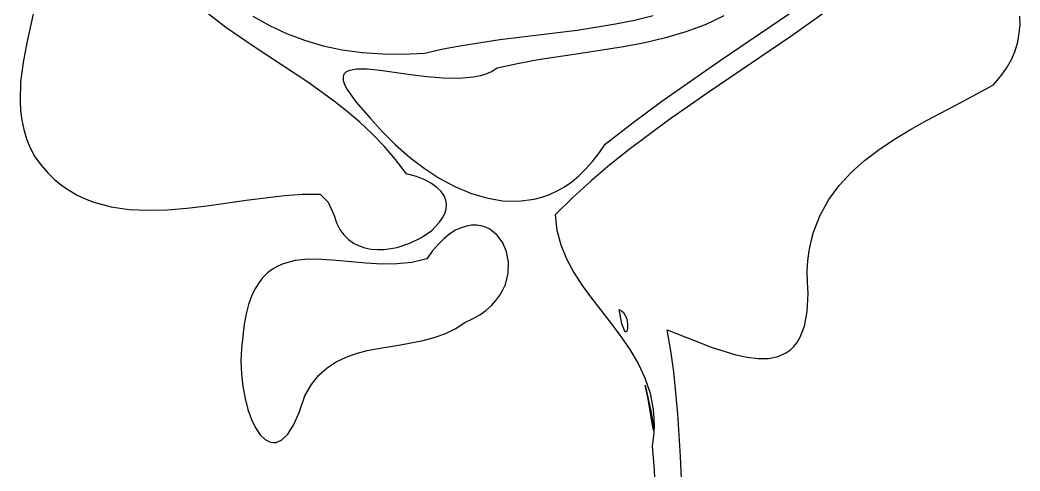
# Model space of a CAD drawing. Extents: x 0 to 706, y 0 to 706.
# Drawn here: x 226 to 452.5, y 404.3 to 506.4 of the extents above; entities that cross this region are included whole.
import ezdxf

# ---------------------------------------------------------------- set-up
doc = ezdxf.new("R2010")
doc.units = 0

msp = doc.modelspace()

# ---------------------------------------------------------------- linework, layer by layer
at = {"layer": 'OBJECTS'}
for p, q in [((397.962605, 506.259314), (411.256359, 515.413779)), ((229.519559, 510.144522), (227.527263, 501.224031)), ((272.608934, 504.695834), (266.545571, 509.382647)), ((365.144713, 506.350599), (369.374087, 507.381938)), ((409.717808, 509.125679), (400.592623, 502.650626)), ((278.755857, 507.251721), (282.467908, 505.118661)), ((282.467908, 505.118661), (286.357927, 503.293698)), ((352.184477, 504.097681), (360.862514, 505.479811)), ((360.862514, 505.479811), (365.144713, 506.350599)), ((381.196154, 505.307268), (376.783757, 503.669659)), ((385.406101, 507.294107), (381.196154, 505.307268)), ((384.578465, 497.22298), (397.962605, 506.259314)), ((452.315836, 503.361937), (452.469297, 505.318181)), ((452.469297, 505.318181), (452.41802, 507.246749)), ((278.792757, 500.421638), (272.608934, 504.695834)), ((286.357927, 503.293698), (290.414368, 501.773677)), ((334.68773, 501.91575), (352.184477, 504.097681)), ((376.783757, 503.669659), (372.206064, 502.32566)), ((451.946553, 501.389286), (452.315836, 503.361937)), ((227.527263, 501.224031), (226.689326, 496.768364)), ((290.414368, 501.773677), (294.625684, 500.555447)), ((294.625684, 500.555447), (298.98033, 499.635856)), ((321.795192, 499.826453), (326.048378, 500.627118)), ((326.048378, 500.627118), (334.68773, 501.91575)), ((367.50023, 501.21965), (362.703406, 500.29601)), ((372.206064, 502.32566), (367.50023, 501.21965)), ((400.592623, 502.650626), (382.043459, 490.078879)), ((451.350367, 499.411501), (451.946553, 501.389286)), ((291.172699, 492.263042), (278.792757, 500.421638)), ((298.98033, 499.635856), (303.466759, 499.01175)), ((303.466759, 499.01175), (308.073424, 498.679977)), ((308.073424, 498.679977), (312.78878, 498.637385)), ((312.78878, 498.637385), (317.601279, 498.880821)), ((317.601279, 498.880821), (321.795192, 499.826453)), ((352.985409, 498.773353), (343.349302, 497.312725)), ((362.703406, 500.29601), (352.985409, 498.773353)), ((450.516196, 497.439852), (451.350367, 499.411501)), ((226.689326, 496.768364), (226.133273, 492.344107)), ((338.654841, 496.46662), (334.092314, 495.469161)), ((343.349302, 497.312725), (338.654841, 496.46662)), ((371.339437, 487.987482), (384.578465, 497.22298)), ((449.432957, 495.485611), (450.516196, 497.439852)), ((299.338651, 494.085539), (299.145933, 493.472816)), ((299.753726, 494.555336), (299.338651, 494.085539)), ((300.375254, 494.895058), (299.753726, 494.555336)), ((302.174057, 495.235676), (300.375254, 494.895058)), ((304.607828, 495.210198), (302.174057, 495.235676)), ((307.549338, 494.921426), (304.607828, 495.210198)), ((314.446648, 493.96522), (307.549338, 494.921426)), ((318.147989, 493.503392), (314.446648, 493.96522)), ((330.258402, 493.726532), (328.735981, 493.416657)), ((331.669201, 494.16334), (330.258402, 493.726532)), ((332.952473, 494.739933), (331.669201, 494.16334)), ((334.092314, 495.469161), (332.952473, 494.739933)), ((448.089569, 493.560048), (449.432957, 495.485611)), ((226.133273, 492.344107), (225.991409, 487.972526)), ((297.194273, 487.954615), (291.172699, 492.263042)), ((299.145933, 493.472816), (299.191477, 492.704316)), ((299.191477, 492.704316), (299.491185, 491.767189)), ((299.491185, 491.767189), (300.060963, 490.648585)), ((321.848144, 493.189487), (318.147989, 493.503392)), ((325.419885, 493.126307), (321.848144, 493.189487)), ((328.735981, 493.416657), (325.419885, 493.126307)), ((439.059809, 487.666769), (446.474949, 491.674434)), ((446.474949, 491.674434), (448.089569, 493.560048)), ((300.060963, 490.648585), (302.07434, 487.815542)), ((382.043459, 490.078879), (372.865977, 483.685898)), ((225.991409, 487.972526), (226.117144, 485.813137)), ((300.124781, 485.650364), (297.194273, 487.954615)), ((302.07434, 487.815542), (305.358839, 484.102384)), ((364.847934, 483.195893), (371.339437, 487.987482)), ((431.452907, 483.656045), (439.059809, 487.666769)), ((226.117144, 485.813137), (226.396042, 483.674892)), ((302.987222, 483.210751), (300.124781, 485.650364)), ((226.396042, 483.674892), (226.844641, 481.56045)), ((305.77069, 480.609276), (302.987222, 483.210751)), ((305.358839, 484.102384), (308.105509, 481.01586)), ((358.48102, 478.235528), (364.847934, 483.195893)), ((372.865977, 483.685898), (363.917561, 477.023989)), ((427.704216, 481.565292), (431.452907, 483.656045)), ((226.844641, 481.56045), (227.479479, 479.47247)), ((308.464274, 477.819437), (305.77069, 480.609276)), ((308.105509, 481.01586), (311.064715, 478.07485)), ((424.05959, 479.372681), (427.704216, 481.565292)), ((227.479479, 479.47247), (228.317095, 477.413611)), ((311.064715, 478.07485), (314.207299, 475.325882)), ((357.070779, 476.142176), (358.48102, 478.235528)), ((420.569697, 477.044516), (424.05959, 479.372681)), ((228.317095, 477.413611), (229.374027, 475.38653)), ((311.057066, 474.814731), (308.464274, 477.819437)), ((355.607971, 474.253867), (357.070779, 476.142176)), ((363.917561, 477.023989), (359.567768, 473.545891)), ((417.285207, 474.5471), (420.569697, 477.044516)), ((229.374027, 475.38653), (230.774559, 473.482452)), ((230.774559, 473.482452), (232.25879, 471.774806)), ((313.538157, 471.568658), (311.057066, 474.814731)), ((314.207299, 475.325882), (317.504101, 472.815483)), ((354.096243, 472.564786), (355.607971, 474.253867)), ((359.567768, 473.545891), (355.321459, 469.945007)), ((414.256786, 471.846734), (417.285207, 474.5471)), ((232.25879, 471.774806), (233.822335, 470.254532)), ((315.768644, 470.907984), (313.538157, 471.568658)), ((317.504101, 472.815483), (320.925963, 470.590184)), ((352.539237, 471.069117), (354.096243, 472.564786)), ((411.535104, 468.909721), (414.256786, 471.846734)), ((233.822335, 470.254532), (235.460811, 468.912568)), ((235.460811, 468.912568), (237.169836, 467.739856)), ((317.649548, 470.166297), (315.768644, 470.907984)), ((319.198128, 469.354056), (317.649548, 470.166297)), ((320.431642, 468.481722), (319.198128, 469.354056)), ((320.925963, 470.590184), (324.443726, 468.696512)), ((349.303976, 468.63475), (350.9406, 469.761044)), ((350.9406, 469.761044), (352.539237, 471.069117)), ((355.321459, 469.945007), (351.194041, 466.20282)), ((409.170829, 465.702364), (411.535104, 468.909721)), ((237.169836, 467.739856), (238.945025, 466.727334)), ((238.945025, 466.727334), (240.781996, 465.865942)), ((277.215494, 465.565595), (285.866814, 466.641695)), ((285.866814, 466.641695), (290.002084, 466.92679)), ((290.002084, 466.92679), (293.963672, 466.946602)), ((293.963672, 466.946602), (295.808186, 465.15587)), ((321.367347, 467.559753), (320.431642, 468.481722)), ((322.022502, 466.598609), (321.367347, 467.559753)), ((322.414363, 465.60875), (322.022502, 466.598609)), ((324.443726, 468.696512), (328.028232, 467.180995)), ((328.028232, 467.180995), (331.650322, 466.090162)), ((344.202632, 466.288386), (345.931347, 466.904237)), ((345.931347, 466.904237), (347.63301, 467.68442)), ((347.63301, 467.68442), (349.303976, 468.63475)), ((240.781996, 465.865942), (242.676364, 465.146619)), ((242.676364, 465.146619), (246.619761, 464.09794)), ((263.812576, 463.773919), (268.29025, 464.29817)), ((268.29025, 464.29817), (277.215494, 465.565595)), ((295.808186, 465.15587), (297.119698, 462.124048)), ((322.560189, 464.600635), (322.414363, 465.60875)), ((322.477238, 463.584724), (322.560189, 464.600635)), ((331.650322, 466.090162), (335.280837, 465.470541)), ((335.280837, 465.470541), (338.890619, 465.368661)), ((338.890619, 465.368661), (342.450509, 465.831051)), ((342.450509, 465.831051), (344.202632, 466.288386)), ((351.194041, 466.20282), (347.20092, 462.300811)), ((407.21463, 462.190965), (409.170829, 465.702364)), ((246.619761, 464.09794), (250.740147, 463.508814)), ((250.740147, 463.508814), (255.002457, 463.306758)), ((255.002457, 463.306758), (259.371622, 463.419287)), ((259.371622, 463.419287), (263.812576, 463.773919)), ((297.119698, 462.124048), (297.70138, 460.43243)), ((321.694033, 461.571353), (322.182766, 462.571477)), ((322.182766, 462.571477), (322.477238, 463.584724)), ((347.20092, 462.300811), (347.573476, 458.769404)), ((405.717175, 458.341828), (407.21463, 462.190965)), ((297.70138, 460.43243), (298.451214, 458.973585)), ((319.234841, 458.754314), (321.028296, 460.594811)), ((321.028296, 460.594811), (321.694033, 461.571353)), ((328.263883, 459.925515), (327.09523, 459.734698)), ((329.384135, 459.935048), (328.263883, 459.925515)), ((330.449425, 459.77537), (329.384135, 459.935048)), ((331.453194, 459.458552), (330.449425, 459.77537)), ((298.451214, 458.973585), (299.351942, 457.737055)), ((299.351942, 457.737055), (300.386307, 456.71238)), ((316.940463, 457.133662), (319.234841, 458.754314)), ((323.364463, 457.953832), (322.067805, 456.917165)), ((324.638959, 458.760929), (323.364463, 457.953832)), ((325.884735, 459.350527), (324.638959, 458.760929)), ((327.09523, 459.734698), (325.884735, 459.350527)), ((332.38888, 458.996666), (331.453194, 459.458552)), ((334.029766, 457.685977), (332.38888, 458.996666)), ((335.319602, 455.939877), (334.029766, 457.685977)), ((347.573476, 458.769404), (348.453599, 455.438631)), ((405.156311, 456.280076), (405.717175, 458.341828)), ((300.386307, 456.71238), (301.537049, 455.889099)), ((301.537049, 455.889099), (302.786913, 455.256755)), ((302.786913, 455.256755), (304.118639, 454.804886)), ((311.401188, 454.886598), (314.283225, 455.816531)), ((314.283225, 455.816531), (316.940463, 457.133662)), ((320.755547, 455.638856), (319.434248, 454.106833)), ((322.067805, 456.917165), (320.755547, 455.638856)), ((336.205907, 453.854941), (335.319602, 455.939877)), ((348.453599, 455.438631), (349.761078, 452.27303)), ((404.729133, 454.121254), (405.156311, 456.280076)), ((304.118639, 454.804886), (305.51497, 454.523034)), ((305.51497, 454.523034), (306.958648, 454.400739)), ((306.958648, 454.400739), (308.432416, 454.427541)), ((308.432416, 454.427541), (311.401188, 454.886598)), ((319.434248, 454.106833), (318.110469, 452.309024)), ((336.636199, 451.527742), (336.205907, 453.854941)), ((404.441975, 451.861148), (404.729133, 454.121254)), ((285.608471, 451.198488), (284.35253, 450.650262)), ((288.310065, 451.910952), (285.608471, 451.198488)), ((291.23341, 452.201514), (288.310065, 451.910952)), ((294.341068, 452.178269), (291.23341, 452.201514)), ((297.595598, 451.949313), (294.341068, 452.178269)), ((304.395515, 451.306654), (297.595598, 451.949313)), ((307.866024, 451.109141), (304.395515, 451.306654)), ((311.333645, 451.138302), (307.866024, 451.109141)), ((314.76094, 451.502231), (311.333645, 451.138302)), ((318.110469, 452.309024), (314.76094, 451.502231)), ((336.557996, 449.054855), (336.636199, 451.527742)), ((349.761078, 452.27303), (351.415702, 449.237137)), ((404.301172, 449.495546), (404.441975, 451.861148)), ((282.053763, 449.102265), (281.020296, 448.075468)), ((283.166068, 449.956025), (282.053763, 449.102265)), ((284.35253, 450.650262), (283.166068, 449.956025)), ((335.918818, 446.532853), (336.557996, 449.054855)), ((351.415702, 449.237137), (353.337261, 446.29549)), ((404.313055, 447.020237), (404.301172, 449.495546)), ((280.070347, 446.862125), (279.208595, 445.448722)), ((281.020296, 448.075468), (280.070347, 446.862125)), ((335.372463, 445.283614), (335.918818, 446.532853)), ((353.337261, 446.29549), (355.445544, 443.412625)), ((404.48396, 444.431007), (404.313055, 447.020237)), ((279.208595, 445.448722), (278.439721, 443.821747)), ((333.793419, 442.869017), (334.666183, 444.058311)), ((334.666183, 444.058311), (335.372463, 445.283614)), ((404.273218, 440.366834), (404.48396, 444.431007)), ((277.768405, 441.967689), (277.199326, 439.873036)), ((278.439721, 443.821747), (277.768405, 441.967689)), ((331.522196, 440.646741), (332.74761, 441.727803)), ((332.74761, 441.727803), (333.793419, 442.869017)), ((355.445544, 443.412625), (359.901437, 437.68139)), ((277.199326, 439.873036), (276.737165, 437.524275)), ((328.506313, 438.71336), (330.110617, 439.637903)), ((330.110617, 439.637903), (331.522196, 440.646741)), ((361.668319, 440.800439), (362.235579, 440.57326)), ((362.312165, 437.612789), (361.668319, 440.800439)), ((361.668319, 440.800439), (361.668319, 440.800439)), ((362.235579, 440.57326), (362.695278, 440.163788)), ((362.695278, 440.163788), (363.31936, 438.98018)), ((403.639193, 437.060935), (404.273218, 440.366834)), ((276.737165, 437.524275), (276.152315, 432.010383)), ((324.512348, 436.470448), (326.702723, 437.885184)), ((326.702723, 437.885184), (328.506313, 438.71336)), ((326.702723, 437.885184), (326.702723, 437.885184)), ((359.901437, 437.68139), (362.088625, 434.762093)), ((362.881516, 436.064753), (362.312165, 437.612789)), ((363.31936, 438.98018), (363.595294, 437.614044)), ((363.595294, 437.614044), (363.577811, 436.429809)), ((319.783687, 434.49893), (322.197823, 435.359843)), ((322.197823, 435.359843), (324.512348, 436.470448)), ((363.121152, 435.791706), (362.881516, 436.064753)), ((363.321641, 435.791902), (363.121152, 435.791706)), ((363.577811, 436.429809), (363.321641, 435.791902)), ((373.373233, 431.495231), (372.551491, 436.20024)), ((372.551491, 436.20024), (382.752908, 432.272514)), ((402.621586, 434.452243), (403.639193, 437.060935)), ((307.077795, 432.034361), (312.189031, 432.869947)), ((312.189031, 432.869947), (317.294483, 433.833269)), ((317.294483, 433.833269), (319.783687, 434.49893)), ((362.088625, 434.762093), (364.141694, 431.759727)), ((401.260102, 432.479692), (401.981348, 433.390266)), ((401.981348, 433.390266), (402.621586, 434.452243)), ((276.152315, 432.010383), (276.039782, 429.1102)), ((299.829564, 430.067799), (302.157103, 430.890997)), ((302.157103, 430.890997), (304.58136, 431.528371)), ((304.58136, 431.528371), (307.077795, 432.034361)), ((364.141694, 431.759727), (365.980432, 428.638827)), ((374.042466, 426.760409), (373.373233, 431.495231)), ((382.752908, 432.272514), (388.093092, 430.583692)), ((388.093092, 430.583692), (390.684093, 430.02177)), ((397.664309, 430.198755), (399.594442, 431.082218)), ((399.594442, 431.082218), (400.462813, 431.712888)), ((400.462813, 431.712888), (401.260102, 432.479692)), ((276.039782, 429.1102), (276.148562, 426.217796)), ((295.562805, 427.646175), (297.623284, 429.004338)), ((297.623284, 429.004338), (299.829564, 430.067799)), ((365.980432, 428.638827), (367.524629, 425.363931)), ((390.684093, 430.02177), (393.169432, 429.729597)), ((393.169432, 429.729597), (395.509404, 429.768236)), ((395.509404, 429.768236), (397.664309, 430.198755)), ((276.148562, 426.217796), (276.460068, 423.395168)), ((291.97741, 423.827985), (293.672666, 425.938871)), ((293.672666, 425.938871), (295.562805, 427.646175)), ((375.007177, 417.213914), (374.042466, 426.760409)), ((290.501577, 421.259079), (291.97741, 423.827985)), ((367.524629, 425.363931), (368.694073, 421.899575)), ((367.602016, 423.673452), (368.916947, 417.525441)), ((368.290858, 420.612121), (367.602016, 423.673452)), ((276.460068, 423.395168), (276.955716, 420.704312)), ((289.245865, 417.532927), (290.501577, 421.259079)), ((368.694073, 421.899575), (369.408555, 418.210298)), ((276.955716, 420.704312), (277.616921, 418.207226)), ((369.346309, 414.223507), (368.290858, 420.612121)), ((277.616921, 418.207226), (278.425097, 415.965905)), ((287.951273, 414.682506), (289.245865, 417.532927)), ((368.916947, 417.525441), (369.526692, 413.785036)), ((369.408555, 418.210298), (369.570118, 416.27023)), ((375.613167, 407.585943), (375.007177, 417.213914)), ((278.425097, 415.965905), (279.361659, 414.042347)), ((286.636387, 412.645821), (287.951273, 414.682506)), ((369.570118, 416.27023), (369.587862, 414.260634)), ((279.361659, 414.042347), (280.408023, 412.498548)), ((280.408023, 412.498548), (281.545604, 411.396504)), ((285.319792, 411.360875), (286.636387, 412.645821)), ((369.540575, 413.371208), (369.346309, 414.223507)), ((369.587862, 414.260634), (369.451759, 412.177076)), ((369.526692, 413.785036), (369.540575, 413.371208)), ((281.545604, 411.396504), (282.755816, 410.798213)), ((282.755816, 410.798213), (283.38235, 410.707349)), ((283.38235, 410.707349), (284.020073, 410.765671)), ((284.020073, 410.765671), (285.319792, 411.360875)), ((369.451759, 412.177076), (369.151784, 410.015122)), ((369.151784, 410.015122), (369.602677, 404.439083)), ((376.027979, 397.901682), (375.613167, 407.585943)), ((369.602677, 404.439083), (369.826442, 399.200793))]:
    msp.add_line(p, q, dxfattribs=at)

doc.saveas('drawing.dxf')
